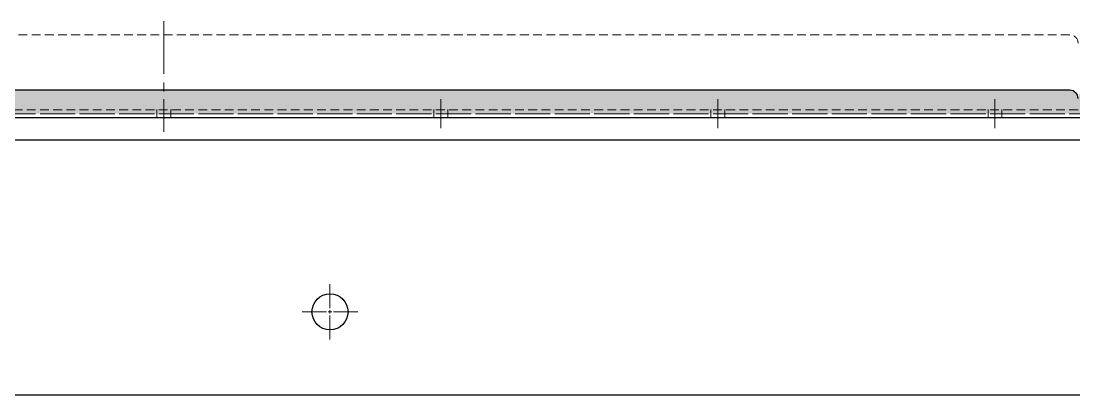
# Model space of a CAD drawing. Header units: millimetres. Extents: x 0 to 51411, y 0 to 16902.
# Drawn here: x 3718 to 4098, y 11697.6 to 11832.6 of the extents above; entities that cross this region are included whole.
import ezdxf

# ---------------------------------------------------------------- set-up
doc = ezdxf.new("R2010")
doc.units = ezdxf.units.MM
doc.linetypes.add('CENTER2', pattern=[28.575, 19.05, -3.175, 3.175, -3.175])
doc.linetypes.add('HIDDEN2', pattern=[4.7625, 3.175, -1.5875])
for name, color, linetype, lineweight in [('01_外形線', 7, 'Continuous', 25), ('03_かくれ線', 6, 'HIDDEN2', 13), ('04_中心線', 1, 'CENTER2', 9)]:
    doc.layers.add(name, color=color, linetype=linetype, lineweight=lineweight)

# ---------------------------------------------------------------- blocks, each defined once
blk = doc.blocks.new('*U846')
at = {"layer": '04_中心線', "color": 0, "linetype": 'CENTER2', "transparency": 16777216}
for p, q in [((0, 1.3), (0, 10)), ((-10, 0), (-1.3, 0)), ((1.3, 0), (10, 0)), ((0, -10), (0, -1.3))]:
    blk.add_line(p, q, dxfattribs=at)
at = {"layer": '04_中心線', "color": 0, "linetype": 'Continuous', "transparency": 16777216}
for p, q in [((-0.65, 0), (0.65, 0)), ((0, -0.65), (0, 0.65))]:
    blk.add_line(p, q, dxfattribs=at)

msp = doc.modelspace()

# ---------------------------------------------------------------- hatches: boundary and pattern name
at = {"layer": '03_かくれ線', "transparency": 33554495}
h = msp.add_hatch(color=256, dxfattribs=at)
h.dxf.hatch_style = 1
h.paths.add_polyline_path([(4096.467, 11807.615), (3442.467, 11807.615, 0.4142136), (3439.467, 11804.615), (3439.467, 11799.14), (4424.467, 11799.14), (4429.467, 11804.14), (4429.467, 11807.615), (4102.467, 11807.615, 0.4142136), (4099.467, 11804.615, 0.4142136)])

# ---------------------------------------------------------------- linework, layer by layer
at = {"layer": '01_外形線'}
for p, q in [((4096.467, 11807.615), (3442.467, 11807.615)), ((5429.467, 11797.64), (3429.467, 11797.64)), ((4099.467, 11797.64), (3439.467, 11797.64)), ((5429.467, 11789.64), (3429.467, 11789.64)), ((3429.467, 11697.64), (5429.467, 11697.64))]:
    msp.add_line(p, q, dxfattribs=at)
msp.add_circle((3829.467, 11727.64), 6.5, dxfattribs=at)
msp.add_arc((4096.467, 11804.615), 3, 0, 90, dxfattribs=at)
at = {"layer": '03_かくれ線'}
for p, q in [((4096.467, 11827.615), (3442.467, 11827.615)), ((4099.467, 11800.615), (3439.467, 11800.615)), ((4099.467, 11799.115), (3439.467, 11799.115)), ((3766.967, 11800.64), (3766.967, 11797.64)), ((3771.967, 11800.64), (3771.967, 11797.64)), ((3866.967, 11800.64), (3866.967, 11797.64)), ((3871.967, 11800.64), (3871.967, 11797.64)), ((3966.967, 11800.64), (3966.967, 11797.64)), ((3971.967, 11800.64), (3971.967, 11797.64)), ((4066.967, 11800.64), (4066.967, 11797.64)), ((4071.967, 11800.64), (4071.967, 11797.64))]:
    msp.add_line(p, q, dxfattribs=at)
at = {"layer": '03_かくれ線', "ltscale": 3}
msp.add_lwpolyline([(3439.467, 11799.14), (4424.467, 11799.14), (4429.467, 11804.14), (4429.467, 11807.615)], dxfattribs=at)
at = {"layer": '03_かくれ線'}
msp.add_arc((4096.467, 11824.615), 3, 0, 90, dxfattribs=at)
at = {"layer": '04_中心線'}
for p, q in [((3769.467, 11832.615), (3769.467, 11792.64)), ((3769.467, 11804.39), (3769.467, 11793.89)), ((3869.467, 11804.39), (3869.467, 11793.89)), ((3969.467, 11804.39), (3969.467, 11793.89)), ((4069.467, 11804.39), (4069.467, 11793.89))]:
    msp.add_line(p, q, dxfattribs=at)

# ---------------------------------------------------------------- block references
at = {"layer": '04_中心線', "linetype": 'CENTER2', "rotation": 270}
msp.add_blockref('*U846', (3829.467, 11727.64), dxfattribs=at)

doc.saveas('drawing.dxf')
